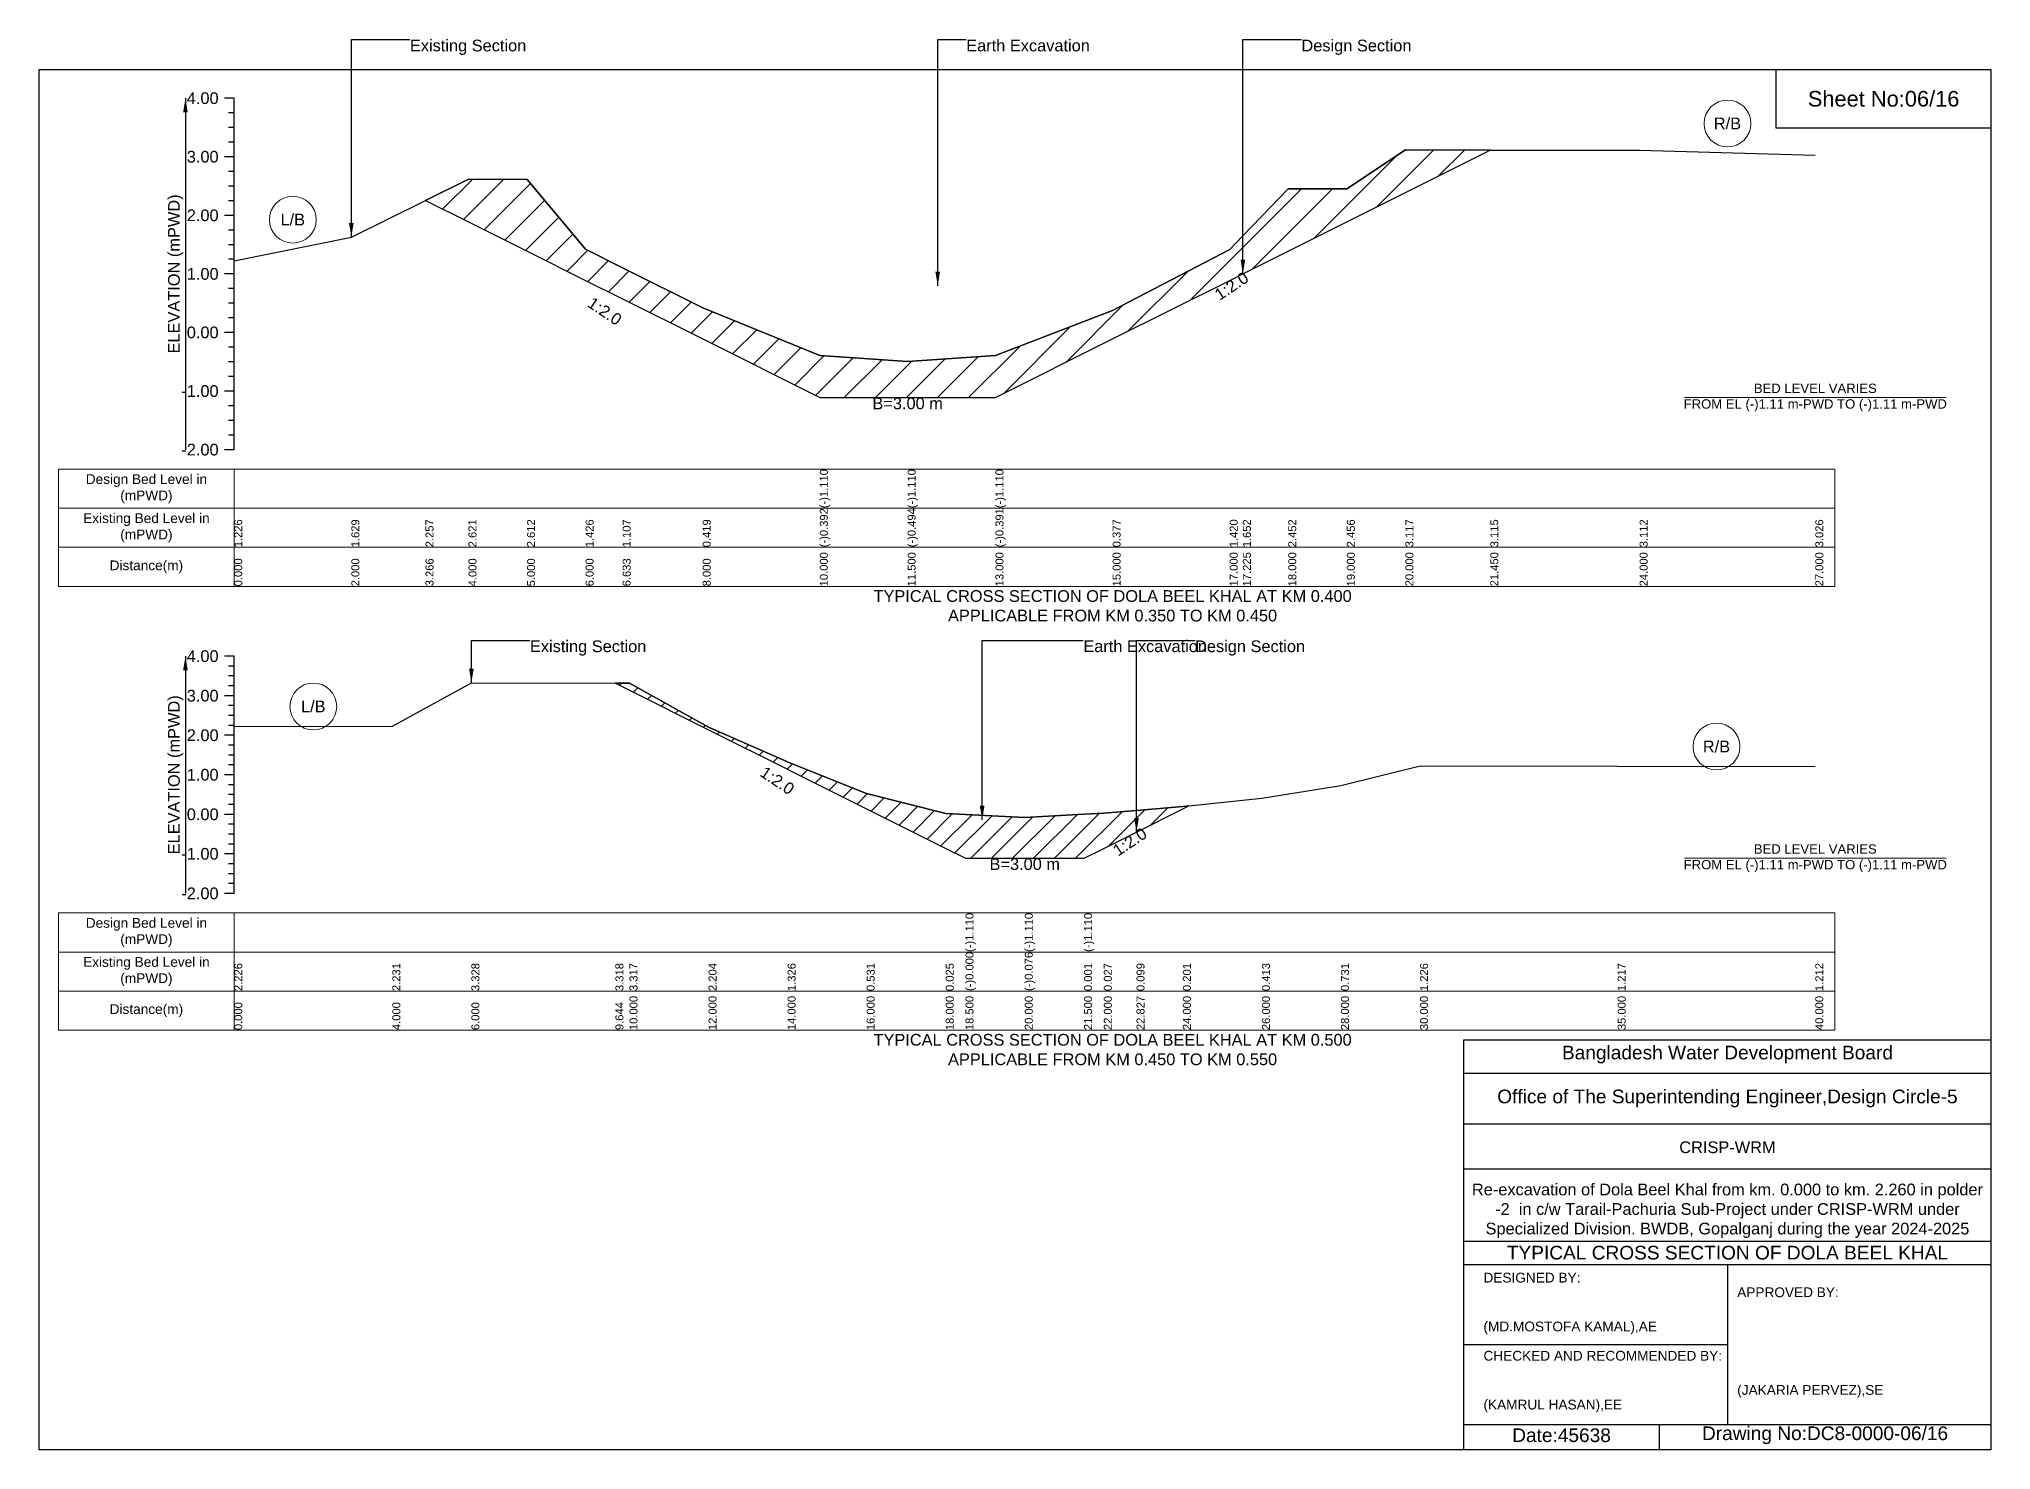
# Model space of a CAD drawing. Header units: inches. Extents: x 91000 to 258000, y -5656 to 125.
# Drawn here: x 150000 to 158000, y -5656 to 125 of the extents above; entities that cross this region are included whole.
import ezdxf

# ---------------------------------------------------------------- set-up
doc = ezdxf.new("R2010")
doc.units = ezdxf.units.IN
doc.header["$LTSCALE"] = 7
doc.header["$MEASUREMENT"] = 0
for name, color, linetype, lineweight in [('Cross section Data Border', 7, 'Continuous', 9), ('Cross Section Labels', 7, 'Continuous', 9), ('Existing_Bed_Level for Xsection', 7, 'Continuous', 25)]:
    doc.layers.add(name, color=color, linetype=linetype, lineweight=lineweight)
doc.styles.get("Standard").update_dxf_attribs({"font": 'arial.ttf'})
doc.dimstyles.get("Standard").update_dxf_attribs({"dimtxt": 0.18, "dimasz": 0.18, "dimexe": 0.18, "dimexo": 0.0625, "dimgap": 0.09, "dimtad": 0, "dimtih": 1, "dimtoh": 1, "dimdec": 4, "dimzin": 0, "dimdsep": 46, "dimtxsty": 'Standard', "dimcen": 0.09, "dimadec": 0, "dimazin": 0, "dimtfac": 1, "dimtdec": 4, "dimtofl": 0, "dimtmove": 0, "dimatfit": 3, "dimfxl": 1, "dimtolj": 1, "dimtzin": 0, "dimarcsym": 0})

msp = doc.modelspace()

# ---------------------------------------------------------------- hatches: boundary and pattern name
at = {"layer": 'Existing_Bed_Level for Xsection'}
h = msp.add_hatch(dxfattribs=at)
h.set_pattern_fill('ANSI31', color=256, scale=720, style=0)
h.paths.add_polyline_path([(151583.9, -535.8), (151760, -623.8), (152000, -743.8), (152240, -863.8), (152391.9, -939.8), (152720, -1103.8), (153200, -1343.8), (153560, -1343.8), (153920, -1343.8), (154400, -1103.8), (154880, -863.8), (154934, -836.8), (155120, -743.8), (155360, -623.8), (155600, -503.8), (155948.1, -329.8), (155600, -329.4), (155360, -488), (155120, -489), (154934, -680.9), (154880, -736.6), (154400, -987), (153920, -1171.3), (153560, -1196), (153200, -1171.5), (152720, -976.9), (152391.9, -811.7), (152240, -735.2), (152000, -450.6), (151760, -448.4)])
h = msp.add_hatch(dxfattribs=at)
h.set_pattern_fill('ANSI31', color=256, scale=486, style=0)
h.paths.add_polyline_path([(152362.3, -2514.2), (152420, -2543), (152744, -2705), (153068, -2867), (153079.7, -2872.8), (153392, -3029), (153716, -3191), (153797, -3231.5), (154040, -3231.5), (154283, -3231.5), (154364, -3191), (154498, -3124), (154688, -3029), (154713.1, -3016.5), (154688, -3019.1), (154498, -3035.7), (154364, -3047.3), (154283, -3051.5), (154040, -3064), (153797, -3051.7), (153716, -3047.6), (153392, -2965.7), (153079.7, -2841.5), (153068, -2836.9), (152744, -2694.6), (152420, -2514.3)])

# ---------------------------------------------------------------- linework, layer by layer
for points in [[(150000, 0), (158000, 0), (158000, -5656), (150000, -5656)], [(157120, 0), (158000, 0), (158000, -240), (157120, -240)]]:
    msp.add_lwpolyline(points, close=True)
for points in [[(155840, -5656), (155840, -3976), (158000, -3976)], [(155840, -4112), (158000, -4112)], [(155840, -4320), (158000, -4320)], [(155840, -4504), (158000, -4504)], [(155840, -4800), (158000, -4800)], [(155840, -4896), (158000, -4896)], [(156920, -4896), (156920, -5552)], [(155840, -5224), (156920, -5224)], [(155840, -5552), (158000, -5552)], [(156640, -5552), (156640, -5656)]]:
    msp.add_lwpolyline(points)
at = {"layer": 'Cross section Data Border'}
for points in [[(150080, -1637.4), (157360, -1637.4), (157360, -2117.4), (150080, -2117.4)], [(150080, -3455.7), (157360, -3455.7), (157360, -3935.7), (150080, -3935.7)]]:
    msp.add_lwpolyline(points, close=True, dxfattribs=at)
for points in [[(150800, -1637.4), (150800, -2117.4)], [(150080, -1797.4), (157360, -1797.4)], [(150080, -1957.4), (157360, -1957.4)], [(150800, -3455.7), (150800, -3935.7)], [(150080, -3615.7), (157360, -3615.7)], [(150080, -3775.7), (157360, -3775.7)]]:
    msp.add_lwpolyline(points, dxfattribs=at)
at = {"layer": 'Cross Section Labels'}
for points in [[(156744.2, -1343.8), (157815.8, -1343.8)], [(156744.2, -3231.5), (157815.8, -3231.5)]]:
    msp.add_lwpolyline(points, dxfattribs=at)
for centre in [(156920, -220.9), (151040, -614.8), (151124, -2609.7), (156875, -2773.9)]:
    msp.add_circle(centre, 96, dxfattribs=at)
at = {"layer": 'Existing_Bed_Level for Xsection'}
for points in [[(150800, -117.4), (150760, -117.4)], [(150800, -1557.4), (150800, -1317.4), (150800, -1077.4), (150800, -837.4), (150800, -597.4), (150800, -357.4), (150800, -117.4)], [(150800, -177.4), (150776, -177.4)], [(150800, -237.4), (150776, -237.4)], [(150800, -297.4), (150776, -297.4)], [(150800, -357.4), (150760, -357.4)], [(150800, -783.2), (151280, -686.5), (151583.9, -535.8), (151760, -448.4), (152000, -450.6), (152240, -735.2), (152391.9, -811.7), (152720, -976.9), (153200, -1171.5), (153200, -1171.5), (153560, -1196), (153560, -1196), (153920, -1171.3), (153920, -1171.3), (154400, -987), (154880, -736.6), (154934, -680.9), (155120, -489), (155360, -488), (155600, -329.4), (155948.1, -329.8), (156560, -330.6), (157280, -351.2)], [(150800, -417.4), (150776, -417.4)], [(150800, -477.4), (150776, -477.4)], [(150800, -537.4), (150776, -537.4)], [(150800, -597.4), (150760, -597.4)], [(150800, -657.4), (150776, -657.4)], [(150800, -717.4), (150776, -717.4)], [(150800, -777.4), (150776, -777.4)], [(150800, -837.4), (150760, -837.4)], [(150800, -897.4), (150776, -897.4)], [(150800, -957.4), (150776, -957.4)], [(150800, -1017.4), (150776, -1017.4)], [(150800, -1077.4), (150760, -1077.4)], [(150800, -1137.4), (150776, -1137.4)], [(150800, -1197.4), (150776, -1197.4)], [(150800, -1257.4), (150776, -1257.4)], [(150800, -1317.4), (150760, -1317.4)], [(150800, -1377.4), (150776, -1377.4)], [(150800, -1437.4), (150776, -1437.4)], [(150800, -1497.4), (150776, -1497.4)], [(150800, -1557.4), (150760, -1557.4)], [(150800, -2403.7), (150760, -2403.7)], [(150800, -2444.2), (150776, -2444.2)], [(150800, -3375.7), (150800, -3213.7), (150800, -3051.7), (150800, -2889.7), (150800, -2727.7), (150800, -2565.7), (150800, -2403.7)], [(150800, -2484.7), (150776, -2484.7)], [(150800, -2525.2), (150776, -2525.2)], [(150800, -2691.1), (151448, -2690.3), (151772, -2512.6), (152362.3, -2514.2), (152420, -2514.3), (152744, -2694.6), (153068, -2836.9), (153079.7, -2841.5), (153392, -2965.7), (153716, -3047.6), (153797, -3051.7), (153797, -3051.7), (154040, -3064), (154040, -3064), (154283, -3051.5), (154283, -3051.5), (154364, -3047.3), (154498, -3035.7), (154688, -3019.1), (154713.1, -3016.5), (155012, -2984.8), (155336, -2933.3), (155660, -2853.1), (156470, -2854.5), (157280, -2855.3)], [(150800, -2565.7), (150760, -2565.7)], [(150800, -2606.2), (150776, -2606.2)], [(150800, -2646.7), (150776, -2646.7)], [(150800, -2687.2), (150776, -2687.2)], [(150800, -2727.7), (150760, -2727.7)], [(150800, -2768.2), (150776, -2768.2)], [(150800, -2808.7), (150776, -2808.7)], [(150800, -2849.2), (150776, -2849.2)], [(150800, -2889.7), (150760, -2889.7)], [(150800, -2930.2), (150776, -2930.2)], [(150800, -2970.7), (150776, -2970.7)], [(150800, -3011.2), (150776, -3011.2)], [(150800, -3051.7), (150760, -3051.7)], [(150800, -3092.2), (150776, -3092.2)], [(150800, -3132.7), (150776, -3132.7)], [(150800, -3173.2), (150776, -3173.2)], [(150800, -3213.7), (150760, -3213.7)], [(150800, -3254.2), (150776, -3254.2)], [(150800, -3294.7), (150776, -3294.7)], [(150800, -3335.2), (150776, -3335.2)], [(150800, -3375.7), (150760, -3375.7)]]:
    msp.add_lwpolyline(points, dxfattribs=at)
for points in [[(151583.9, -535.8), (151583.9, -535.8), (151760, -623.8), (152000, -743.8), (152240, -863.8), (152391.9, -939.8), (152720, -1103.8), (153200, -1343.8), (153200, -1343.8), (153560, -1343.8), (153560, -1343.8), (153920, -1343.8), (153920, -1343.8), (154400, -1103.8), (154880, -863.8), (154934, -836.8), (155120, -743.8), (155360, -623.8), (155600, -503.8), (155948.1, -329.8), (155948.1, -329.8), (155948.1, -329.8), (155600, -329.4), (155360, -488), (155120, -489), (154934, -680.9), (154880, -736.6), (154400, -987), (153920, -1171.3), (153920, -1171.3), (153560, -1196), (153560, -1196), (153200, -1171.5), (153200, -1171.5), (152720, -976.9), (152391.9, -811.7), (152240, -735.2), (152000, -450.6), (151760, -448.4), (151583.9, -535.8)], [(152362.3, -2514.2), (152362.3, -2514.2), (152420, -2543), (152744, -2705), (153068, -2867), (153079.7, -2872.8), (153392, -3029), (153716, -3191), (153797, -3231.5), (153797, -3231.5), (154040, -3231.5), (154040, -3231.5), (154283, -3231.5), (154283, -3231.5), (154364, -3191), (154498, -3124), (154688, -3029), (154713.1, -3016.5), (154713.1, -3016.5), (154713.1, -3016.5), (154688, -3019.1), (154498, -3035.7), (154364, -3047.3), (154283, -3051.5), (154283, -3051.5), (154040, -3064), (154040, -3064), (153797, -3051.7), (153797, -3051.7), (153716, -3047.6), (153392, -2965.7), (153079.7, -2841.5), (153068, -2836.9), (152744, -2694.6), (152420, -2514.3), (152362.3, -2514.2)]]:
    msp.add_lwpolyline(points, close=True, dxfattribs=at)

# ---------------------------------------------------------------- texts
at = {"attachment_point": 5}
for s, insert, char_height in [('Sheet No:06/16', (157560, -120), 64), ('Bangladesh Water Development Board', (156920, -4036), 56), ('Office of The Superintending Engineer,Design Circle-5', (156920, -4216), 56)]:
    msp.add_mtext(s, dxfattribs=dict(at, insert=insert, char_height=char_height))
for s, insert, char_height, width, attachment_point in [('CRISP-WRM', (156920, -4416), 48, 2240, 5), ('Re-excavation of Dola Beel Khal from km. 0.000 to km. 2.260 in polder -2  in c/w Tarail-Pachuria Sub-Project under CRISP-WRM under Specialized Division. BWDB, Gopalganj during the year 2024-2025', (156920, -4676), 48, 2160, 5), ('TYPICAL CROSS SECTION OF DOLA BEEL KHAL', (156920, -4848), 56, 2240, 5), ('DESIGNED BY:^J^J^J(MD.MOSTOFA KAMAL),AE', (155920, -5056), 40, 1120, 4), ('APPROVED BY:^J^J^J^J^J^J(JAKARIA PERVEZ),SE', (156960, -5216), 40, 1120, 4), ('CHECKED AND RECOMMENDED BY:^J^J^J(KAMRUL HASAN),EE', (155920, -5376), 40, 1120, 4), ('Date:45638', (156240, -5596), 56, 1120, 5), ('Drawing No:DC8-0000-06/16', (157320, -5596), 56, 1760, 5)]:
    msp.add_mtext(s, dxfattribs=dict(insert=insert, char_height=char_height, width=width, attachment_point=attachment_point))
at = {"layer": 'Cross section Data Border', "char_height": 40, "width": 640, "attachment_point": 5}
for s, insert in [('Design Bed Level in (mPWD)', (150440, -1717.4)), ('Existing Bed Level in (mPWD)', (150440, -1877.4)), ('Distance(m)', (150440, -2037.4)), ('Design Bed Level in (mPWD)', (150440, -3535.7)), ('Existing Bed Level in (mPWD)', (150440, -3695.7)), ('Distance(m)', (150440, -3855.7))]:
    msp.add_mtext(s, dxfattribs=dict(at, insert=insert))
at = {"layer": 'Cross Section Labels'}
for s, insert, char_height, attachment_point in [('Existing Section', (151520, 122.6), 48, 1), ('Earth Excavation', (153800, 122.6), 48, 1), ('Design Section', (155174, 122.6), 48, 1), ('R/B', (156920, -220.9), 48, 5), ('L/B', (151040, -614.8), 48, 5), ('B=3.00 m', (153560, -1343.8), 48, 2), ('BED LEVEL VARIES ^JFROM EL (-)1.11 m-PWD TO (-)1.11 m-PWD', (157280, -1343.8), 38.4, 5), ('TYPICAL CROSS SECTION OF DOLA BEEL KHAL AT KM 0.400^JAPPLICABLE FROM KM 0.350 TO KM 0.450', (154400, -2197.4), 48, 5), ('Existing Section', (152012, -2338.9), 48, 1), ('Earth Excavation', (154280, -2338.9), 48, 1), ('Design Section', (154738, -2338.9), 48, 1), ('L/B', (151124, -2609.7), 48, 5), ('R/B', (156875, -2773.9), 48, 5), ('BED LEVEL VARIES ^JFROM EL (-)1.11 m-PWD TO (-)1.11 m-PWD', (157280, -3231.5), 38.4, 5), ('B=3.00 m', (154040, -3231.5), 48, 2), ('TYPICAL CROSS SECTION OF DOLA BEEL KHAL AT KM 0.500^JAPPLICABLE FROM KM 0.450 TO KM 0.550', (154400, -4015.7), 48, 5)]:
    msp.add_mtext(s, dxfattribs=dict(at, insert=insert, char_height=char_height, attachment_point=attachment_point))
at = {"layer": 'Cross Section Labels', "char_height": 48, "attachment_point": 2}
for insert, rotation in [((154874, -866.8), 33.69007), ((152331.9, -969.8), 326.30993), ((153039.2, -2893.1), 326.30993), ((154457.5, -3144.2), 33.69007)]:
    msp.add_mtext('1:2.0', dxfattribs=dict(at, insert=insert, rotation=rotation))
at = {"layer": 'Existing_Bed_Level for Xsection', "char_height": 48, "attachment_point": 6}
for s, insert in [('4.00', (150736, -117.4)), ('3.00', (150736, -357.4)), ('2.00', (150736, -597.4)), ('1.00', (150736, -837.4)), ('0.00', (150736, -1077.4)), ('-1.00', (150736, -1317.4)), ('-2.00', (150736, -1557.4)), ('4.00', (150736, -2403.7)), ('3.00', (150736, -2565.7)), ('2.00', (150736, -2727.7)), ('1.00', (150736, -2889.7)), ('0.00', (150736, -3051.7)), ('-1.00', (150736, -3213.7)), ('-2.00', (150736, -3375.7))]:
    msp.add_mtext(s, dxfattribs=dict(at, insert=insert))
at = {"layer": 'Existing_Bed_Level for Xsection', "rotation": 90}
for s, insert, char_height, attachment_point in [('ELEVATION (mPWD)', (150560, -837.4), 48, 5), ('(-)1.110', (153200, -1797.4), 32.8, 1), ('(-)1.110', (153560, -1797.4), 32.8, 1), ('(-)1.110', (153920, -1797.4), 32.8, 1), ('(-)0.392', (153200, -1957.4), 32.8, 1), ('(-)0.494', (153560, -1957.4), 32.8, 1), ('(-)0.391', (153920, -1957.4), 32.8, 1), ('1.226', (150800, -1957.4), 32.8, 1), ('1.629', (151280, -1957.4), 32.8, 1), ('2.257', (151583.9, -1957.4), 32.8, 1), ('2.621', (151760, -1957.4), 32.8, 1), ('2.612', (152000, -1957.4), 32.8, 1), ('1.426', (152240, -1957.4), 32.8, 1), ('1.107', (152391.9, -1957.4), 32.8, 1), ('0.419', (152720, -1957.4), 32.8, 1), ('0.377', (154400, -1957.4), 32.8, 1), ('1.420', (154880, -1957.4), 32.8, 1), ('1.652', (154934, -1957.4), 32.8, 1), ('2.452', (155120, -1957.4), 32.8, 1), ('2.456', (155360, -1957.4), 32.8, 1), ('3.117', (155600, -1957.4), 32.8, 1), ('3.115', (155948.1, -1957.4), 32.8, 1), ('3.112', (156560, -1957.4), 32.8, 1), ('3.026', (157280, -1957.4), 32.8, 1), ('10.000', (153200, -2117.4), 32.8, 1), ('11.500', (153560, -2117.4), 32.8, 1), ('13.000', (153920, -2117.4), 32.8, 1), ('15.000', (154400, -2117.4), 32.8, 1), ('17.000', (154880, -2117.4), 32.8, 1), ('17.225', (154934, -2117.4), 32.8, 1), ('18.000', (155120, -2117.4), 32.8, 1), ('19.000', (155360, -2117.4), 32.8, 1), ('20.000', (155600, -2117.4), 32.8, 1), ('21.450', (155948.1, -2117.4), 32.8, 1), ('24.000', (156560, -2117.4), 32.8, 1), ('27.000', (157280, -2117.4), 32.8, 1), ('0.000', (150800, -2117.4), 32.8, 1), ('2.000', (151280, -2117.4), 32.8, 1), ('3.266', (151583.9, -2117.4), 32.8, 1), ('4.000', (151760, -2117.4), 32.8, 1), ('5.000', (152000, -2117.4), 32.8, 1), ('6.000', (152240, -2117.4), 32.8, 1), ('6.633', (152391.9, -2117.4), 32.8, 1), ('8.000', (152720, -2117.4), 32.8, 1), ('ELEVATION (mPWD)', (150560, -2889.7), 48, 5), ('(-)1.110', (153797, -3615.7), 32.8, 1), ('(-)1.110', (154040, -3615.7), 32.8, 1), ('(-)1.110', (154283, -3615.7), 32.8, 1), ('2.226', (150800, -3775.7), 32.8, 1), ('2.231', (151448, -3775.7), 32.8, 1), ('3.328', (151772, -3775.7), 32.8, 1), ('3.318', (152362.3, -3775.7), 32.8, 1), ('3.317', (152420, -3775.7), 32.8, 1), ('2.204', (152744, -3775.7), 32.8, 1), ('1.326', (153068, -3775.7), 32.8, 1), ('0.531', (153392, -3775.7), 32.8, 1), ('0.025', (153716, -3775.7), 32.8, 1), ('(-)0.000', (153797, -3775.7), 32.8, 1), ('(-)0.076', (154040, -3775.7), 32.8, 1), ('0.001', (154283, -3775.7), 32.8, 1), ('0.027', (154364, -3775.7), 32.8, 1), ('0.099', (154498, -3775.7), 32.8, 1), ('0.201', (154688, -3775.7), 32.8, 1), ('0.413', (155012, -3775.7), 32.8, 1), ('0.731', (155336, -3775.7), 32.8, 1), ('1.226', (155660, -3775.7), 32.8, 1), ('1.217', (156470, -3775.7), 32.8, 1), ('1.212', (157280, -3775.7), 32.8, 1), ('0.000', (150800, -3935.7), 32.8, 1), ('4.000', (151448, -3935.7), 32.8, 1), ('6.000', (151772, -3935.7), 32.8, 1), ('9.644', (152362.3, -3935.7), 32.8, 1), ('10.000', (152420, -3935.7), 32.8, 1), ('12.000', (152744, -3935.7), 32.8, 1), ('14.000', (153068, -3935.7), 32.8, 1), ('16.000', (153392, -3935.7), 32.8, 1), ('18.000', (153716, -3935.7), 32.8, 1), ('18.500', (153797, -3935.7), 32.8, 1), ('20.000', (154040, -3935.7), 32.8, 1), ('21.500', (154283, -3935.7), 32.8, 1), ('22.000', (154364, -3935.7), 32.8, 1), ('22.827', (154498, -3935.7), 32.8, 1), ('24.000', (154688, -3935.7), 32.8, 1), ('26.000', (155012, -3935.7), 32.8, 1), ('28.000', (155336, -3935.7), 32.8, 1), ('30.000', (155660, -3935.7), 32.8, 1), ('35.000', (156470, -3935.7), 32.8, 1), ('40.000', (157280, -3935.7), 32.8, 1)]:
    msp.add_mtext(s, dxfattribs=dict(at, insert=insert, char_height=char_height, attachment_point=attachment_point))

# ---------------------------------------------------------------- leaders
at = {"layer": 'Cross Section Labels', "annotation_type": 0, "has_hookline": 1, "hookline_direction": 0}
for points, text_width in [([(151280, -686.5), (151280, 122.6), (151519.9, 122.6)], 467.2), ([(153683.2, -885.7), (153683.2, 122.6), (153799.9, 122.6)], 497), ([(154934, -836.8), (154934, 122.6), (155174, 122.6)], 441.2), ([(151772, -2512.6), (151772, -2338.9), (152011.9, -2338.9)], 467.2), ([(153865.5, -3074.1), (153865.5, -2338.9), (154279.9, -2338.9)], 497), ([(154498, -3124), (154498, -2338.9), (154738, -2338.9)], 441.2)]:
    msp.add_leader(points, dimstyle='Standard', override={"dimasz": 57.6}, dxfattribs=dict(at, text_width=text_width))
at = {"layer": 'Existing_Bed_Level for Xsection'}
for points in [[(150600, -117.4), (150600, -1557.4)], [(150600, -2403.7), (150600, -3375.7)]]:
    msp.add_leader(points, dimstyle='Standard', override={"dimasz": 57.6}, dxfattribs=at)

doc.saveas('drawing.dxf')
